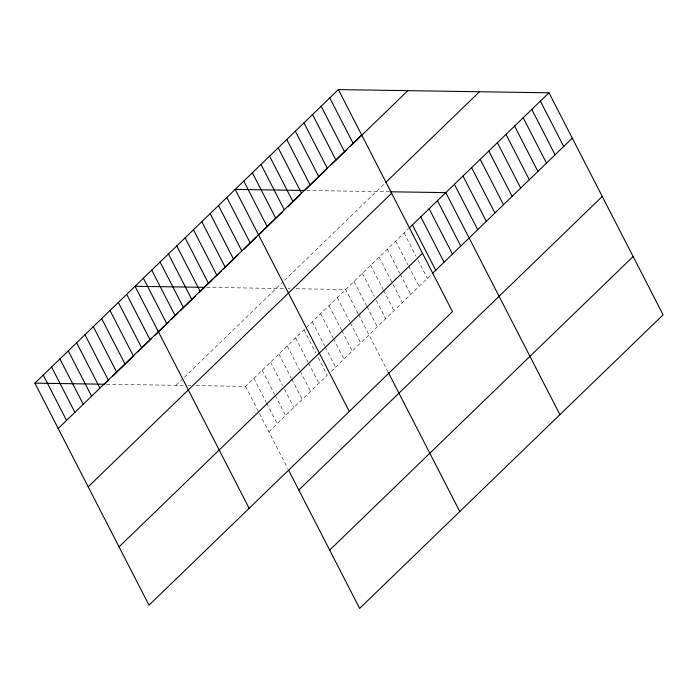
<?xml version="1.0" encoding="UTF-8"?>
<svg xmlns="http://www.w3.org/2000/svg" width="698" height="698" viewBox="0 0 698 698"><rect width="100%" height="100%" fill="white"/><g stroke="black" fill="none" stroke-linecap="round" stroke-linejoin="round"><path stroke-width="0.52" stroke-dasharray="3.49 2.62" d="M176.027 385.313L182.85 378.709M184.368 377.243L282.995 281.835M284.514 280.36L384.903 183.242M195.885 385.619L245.53 386.378L305.462 328.4M306.221 327.659L408.644 228.586M268.843 431.73L327.257 375.219L317.834 356.879M331.053 371.545L431.949 273.939M306.736 190.493L389.214 191.758M206.599 287.375L286.093 288.588M288.082 288.623L290.071 288.649M296.022 288.736L345.676 289.496L358.074 313.62M106.454 384.249L185.956 385.462M187.937 385.497L190.92 385.54M404.09 232.984L415.991 256.149M417.971 260.005L427.394 278.336M395.749 241.063L408.138 265.188M408.635 266.147L419.053 286.416M387.399 249.134L399.797 273.258M400.294 274.218L410.703 294.486M379.058 257.204L402.362 302.557M370.708 265.284L383.106 289.4M383.603 290.368L394.021 310.627M362.367 273.354L374.268 296.51M376.248 300.367L385.671 318.707M354.017 281.425L366.415 305.55M366.912 306.518L377.33 326.777M358.571 314.589L387.879 371.624M337.326 297.575L349.724 321.691M350.221 322.659L360.639 342.927M328.985 305.645L341.383 329.77M341.88 330.73L352.289 350.998M320.635 313.716L333.033 337.841M333.531 338.809L343.948 359.069M312.294 321.795L324.692 345.911M325.189 346.88L335.598 367.139M303.953 329.866L315.854 353.022M295.603 337.937L308.001 362.061M308.499 363.021L318.907 383.289M287.262 346.007L299.66 370.132M300.149 371.1L310.566 391.36M278.912 354.087L291.31 378.203M291.808 379.171L302.225 399.439M270.571 362.157L282.472 385.313M284.452 389.179L293.875 407.51M262.221 370.228L274.619 394.353M275.117 395.321L285.534 415.58M253.88 378.307L266.278 402.423M266.776 403.392L277.185 423.651M245.53 386.378L287.742 468.506"/><path stroke-width="1.05" d="M338.356 89.588L452.47 311.622L149.014 605.192L34.9 383.158L338.356 89.588L548.986 92.808L663.1 314.842L359.644 608.412L288.667 470.295M58.204 428.511L361.66 134.941M108.199 380.55L104.412 384.223L34.9 383.158M112.753 376.143L133.999 355.596M137.785 351.923L151.449 338.713M155.235 335.049L168.89 321.839M171.167 319.632L177.999 313.027M180.276 310.828L195.449 296.153M199.235 292.479L212.899 279.27M214.408 277.804L221.24 271.199M223.517 268.992L237.931 255.049M244.003 249.177L256.14 237.433M258.417 235.235L282.69 211.747M288.004 206.608L300.14 194.873M321.106 174.587L304.694 190.467L235.182 189.402L349.288 411.436M321.883 173.828L327.353 168.541M330.486 165.513L346.897 149.634M350.021 146.606L407.868 90.653M385.689 182.483L479.482 91.743M88.175 486.811L391.63 193.25M409.403 227.853L548.986 92.808M119.044 546.883L422.499 253.322M432.708 273.197L572.299 138.16M298.805 490.031L602.261 196.47M329.683 550.103L633.138 256.541M390.208 191.776L445.813 192.622L559.927 414.656M204.549 287.34L135.037 286.276L249.151 508.31M540.392 101.123L563.696 146.475M531.797 109.446L555.102 154.799M523.195 117.761L546.508 163.114M514.601 126.076L537.905 171.429M505.998 134.4L529.311 179.752M497.404 142.715L520.708 188.067M488.801 151.03L512.114 196.382M480.207 159.353L503.511 204.706M471.612 167.668L494.917 213.021M463.01 175.983L486.314 221.336M454.415 184.307L477.72 229.659M437.471 200.692L460.776 246.045M429.122 208.772L452.435 254.116M420.781 216.842L444.085 262.195M412.431 224.913L435.744 270.266M329.761 97.912L353.066 143.256M321.159 106.227L344.472 151.579M312.564 114.542L335.869 159.894M303.962 122.857L327.275 168.209M295.367 131.18L318.672 176.533M286.765 139.495L310.078 184.848M278.17 147.81L301.475 193.163M388.341 372.523L459.781 511.529M269.576 156.134L292.881 201.486M260.973 164.449L284.287 209.801M252.379 172.764L275.684 218.116M243.776 181.087L267.09 226.44M226.833 197.473L250.146 242.825M218.491 205.552L241.796 250.896M210.15 213.623L233.455 258.975M201.801 221.694L225.105 267.046M193.459 229.764L216.764 275.117M185.11 237.844L208.414 283.196M176.769 245.914L200.073 291.267M168.419 253.985L191.732 299.337M160.078 262.064L183.382 307.408M151.728 270.135L175.041 315.487M143.387 278.205L166.691 323.558M126.696 294.355L150 339.708M118.355 302.426L141.659 347.779M110.005 310.497L133.309 355.849M101.664 318.576L124.968 363.92M93.314 326.647L116.618 371.999M84.973 334.717L108.277 380.07M76.623 342.788L99.936 388.14M68.282 350.867L91.586 396.22M59.932 358.938L83.245 404.29M51.591 367.008L74.895 412.361M43.241 375.088L66.554 420.432"/></g></svg>
